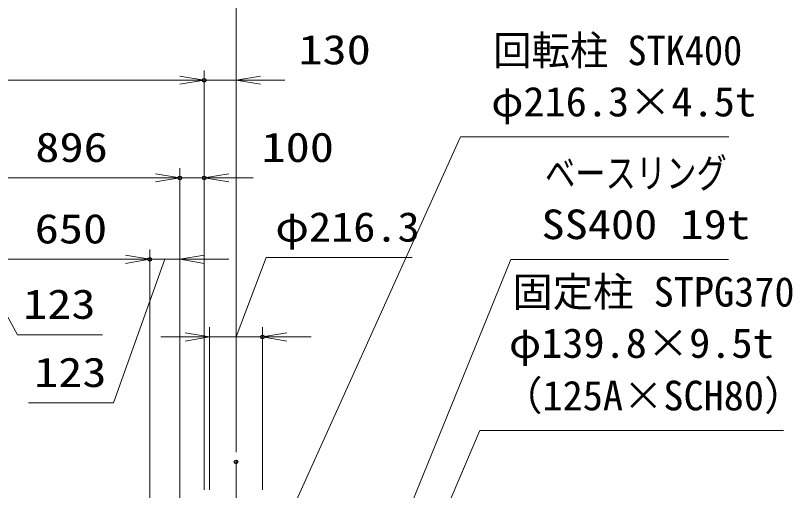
# Model space of a CAD drawing. Units: millimetres at full size. Extents: x -11880 to 11880, y -8400 to 8400.
# Drawn here: x 4085 to 7267, y 1184 to 3130 of the extents above; entities that cross this region are included whole.
import ezdxf
from ezdxf.enums import TextEntityAlignment as Align

# ---------------------------------------------------------------- set-up
doc = ezdxf.new("R2010")
doc.units = ezdxf.units.MM
doc.header["$LTSCALE"] = 30
doc.header["$PDMODE"] = 32
doc.header["$PDSIZE"] = 15
doc.linetypes.add('USER1', pattern=[18, 12, -1.5, 3, -1.5])
for name, color, linetype, lineweight in [('0-2_軸線', 200, 'USER1', 15), ('0-4_寸法線', 4, 'Continuous', 18), ('0-5_0', 7, 'Continuous', 18)]:
    doc.layers.add(name, color=color, linetype=linetype, lineweight=lineweight)
doc.layers.add('0-6_Defpoints', color=7, linetype='Continuous')
doc.styles.add('ＭＳ ゴシック', font='')
doc.styles.get('ＭＳ ゴシック').set_extended_font_data('MS Gothic')

# ---------------------------------------------------------------- blocks, each defined once
blk = doc.blocks.new('_Open')
at = {"layer": '0-5_0', "color": 4}
blk.add_line((-30, 5), (0, 0), dxfattribs=at)
blk.add_lwpolyline([(-30, -5), (0, 0), (-30, 0)], dxfattribs=at)
blk = doc.blocks.new('S296')
at = {"layer": '0-4_寸法線'}
for points in [[(2513612, 80374470.5), (2486861.6, 80374470.5), (2454141.5, 80293975.4), (2453011.9, 80291196.2)], [(2453678.3, 80294163.7), (2453011.9, 80291196.2), (2454604.7, 80293787.1)]]:
    blk.add_lwpolyline(points, dxfattribs=at)
at = {"layer": '0-4_寸法線', "color": 254, "style": 'ＭＳ ゴシック'}
for s, width, p in [('ベースリング', 0.75, (2491061.6, 80382171.1)), ('SS400 19t', 1.15, (2490629.6, 80375871.1))]:
    blk.add_text(s, height=3637, dxfattribs=dict(at, width=width)).set_placement(p, align=Align.BOTTOM_LEFT)
blk = doc.blocks.new('S298')
at = {"layer": '0-4_寸法線'}
for points in [[(2513661.3, 80389560), (2480690.1, 80389560), (2457653.7, 80338517.8), (2456419.6, 80335783.4)], [(2457197.9, 80338723.5), (2456419.6, 80335783.4), (2458109.4, 80338312.1)]]:
    blk.add_lwpolyline(points, dxfattribs=at)
at = {"layer": '0-4_寸法線', "color": 254, "style": 'ＭＳ ゴシック'}
for s, width, p in [('回転柱 STK400', 0.95, (2484699.1, 80397260.6)), ('φ216.3×4.5t', 1.05, (2484458.1, 80390960.6))]:
    blk.add_text(s, height=3637, dxfattribs=dict(at, width=width)).set_placement(p, align=Align.BOTTOM_LEFT)
blk = doc.blocks.new('S302')
at = {"layer": '0-4_寸法線'}
for points in [[(2520360, 80353426.3), (2483040, 80353426.3), (2456293.5, 80290586.8), (2455118.6, 80287826.5)], [(2455833.4, 80290782.7), (2455118.6, 80287826.5), (2456753.5, 80290391)]]:
    blk.add_lwpolyline(points, dxfattribs=at)
at = {"layer": '0-4_寸法線', "color": 254, "style": 'ＭＳ ゴシック'}
for s, p in [('固定柱 STPG370', (2487049, 80367578.1)), ('（125A×SCH80）', (2485788.5, 80354826.9))]:
    blk.add_text(s, height=3637, dxfattribs=at).set_placement(p, align=Align.BOTTOM_LEFT)
at = {"layer": '0-4_寸法線', "color": 254, "style": 'ＭＳ ゴシック', "width": 1.05}
blk.add_text('φ139.8×9.5t', height=3637, dxfattribs=at).set_placement((2486635.2, 80361278.1), align=Align.BOTTOM_LEFT)

msp = doc.modelspace()

# ---------------------------------------------------------------- linework, layer by layer
at = {"layer": '0-2_軸線'}
msp.add_line((4988.04, 1301.2), (4988.04, -1532.84), dxfattribs=at)
at = {"layer": '0-4_寸法線'}
for p, q in [((4988.04, 1341.2), (4988.04, 3257.2)), ((4858.04, 1186.63), (4858.04, 2905.19)), ((4858.04, 1186.63), (4858.04, 2905.19)), ((4988.04, 1341.2), (4988.04, 2905.19)), ((-141.96, 2865.19), (4858.04, 2865.19)), ((4758.04, 2865.19), (4658.04, 2865.19)), ((4988.04, 2865.19), (4858.04, 2865.19)), ((5088.04, 2865.19), (5188.04, 2865.19)), ((4758.04, 1086.63), (4758.04, 2505.19)), ((4758.04, 1086.63), (4758.04, 2505.19)), ((4858.04, 1186.63), (4858.04, 2505.19)), ((3862.04, 2465.19), (4758.04, 2465.19)), ((4658.04, 2465.19), (4558.04, 2465.19)), ((4758.04, 2465.19), (4858.04, 2465.19)), ((4958.04, 2465.19), (5058.04, 2465.19)), ((4635.04, 1145.63), (4635.04, 2171.37)), ((4635.04, 1145.63), (4635.04, 2171.37)), ((4758.04, 1086.63), (4758.04, 2171.37)), ((4635.04, 2131.37), (3985.04, 2131.37)), ((4085.04, 2131.37), (4185.04, 2131.37)), ((4535.04, 2131.37), (4435.04, 2131.37)), ((4758.04, 2131.37), (4635.04, 2131.37)), ((4858.04, 2131.37), (4958.04, 2131.37)), ((4879.89, 1186.63), (4879.89, 1853.25)), ((5096.19, 1186.63), (5096.19, 1853.25)), ((4779.89, 1813.25), (4679.89, 1813.25)), ((4879.89, 1813.25), (5096.19, 1813.25)), ((5196.19, 1813.25), (5296.19, 1813.25))]:
    msp.add_line(p, q, dxfattribs=at)
for points in [[(4988.04, 1813.25), (5111.47, 2138.71), (5709.87, 2138.71)], [(3923.54, 2131.37), (4092.83, 1822.37), (4441.63, 1822.37)], [(4696.54, 2131.37), (4486.56, 1542.99), (4137.76, 1542.99)]]:
    msp.add_lwpolyline(points, dxfattribs=at)
at = {"layer": '0-6_Defpoints'}
for p in [(4858.04, 2865.19), (4758.04, 2465.19), (4858.04, 2465.19), (4635.04, 2131.37), (5096.19, 1813.25), (4988.04, 1301.2)]:
    msp.add_point(p, dxfattribs=at)

# ---------------------------------------------------------------- block references
at = {"layer": '0-4_寸法線'}
for name, p, xscale, yscale in [('S298', (-76781.76, -2677017.73), 0.03333333, 0.03333333), ('_Open', (4858.04, 2865.19), 3.333333, 3.333333), ('_Open', (4858.04, 2865.19), 3.333333, 3.333333), ('S296', (-76781.76, -2677017.73), 0.03333333, 0.03333333), ('_Open', (4758.04, 2465.19), 3.333333, 3.333333), ('_Open', (4758.04, 2465.19), 3.333333, 3.333333), ('_Open', (4635.04, 2131.37), 3.333333, 3.333333), ('_Open', (4635.04, 2131.37), 3.333333, 3.333333), ('S302', (-76781.76, -2677017.73), 0.03333333, 0.03333333), ('_Open', (4879.89, 1813.25), 3.333333, 3.333333)]:
    msp.add_blockref(name, p, dxfattribs=dict(at, xscale=xscale, yscale=yscale))
at = {"layer": '0-4_寸法線', "xscale": 3.333333, "yscale": 3.333333, "rotation": 180}
for p in [(4988.04, 2865.19), (4858.04, 2465.19), (4758.04, 2131.37), (5096.19, 1813.25)]:
    msp.add_blockref('_Open', p, dxfattribs=at)

# ---------------------------------------------------------------- texts
at = {"layer": '0-4_寸法線', "color": 254, "style": 'ＭＳ ゴシック'}
for s, width, p in [('130', 1.2, (5243.38, 2893.87)), ('896', 1.2, (4166.04, 2493.87)), ('100', 1.2, (5092.44, 2493.87)), ('φ216.3', 1.1, (5149.07, 2167.4)), ('650', 1.2, (4163.64, 2160.06)), ('123', 1.2, (4116.03, 1851.05)), ('123', 1.2, (4160.96, 1571.67))]:
    msp.add_text(s, height=121.2, dxfattribs=dict(at, width=width)).set_placement(p, align=Align.BOTTOM_LEFT)

doc.saveas('drawing.dxf')
